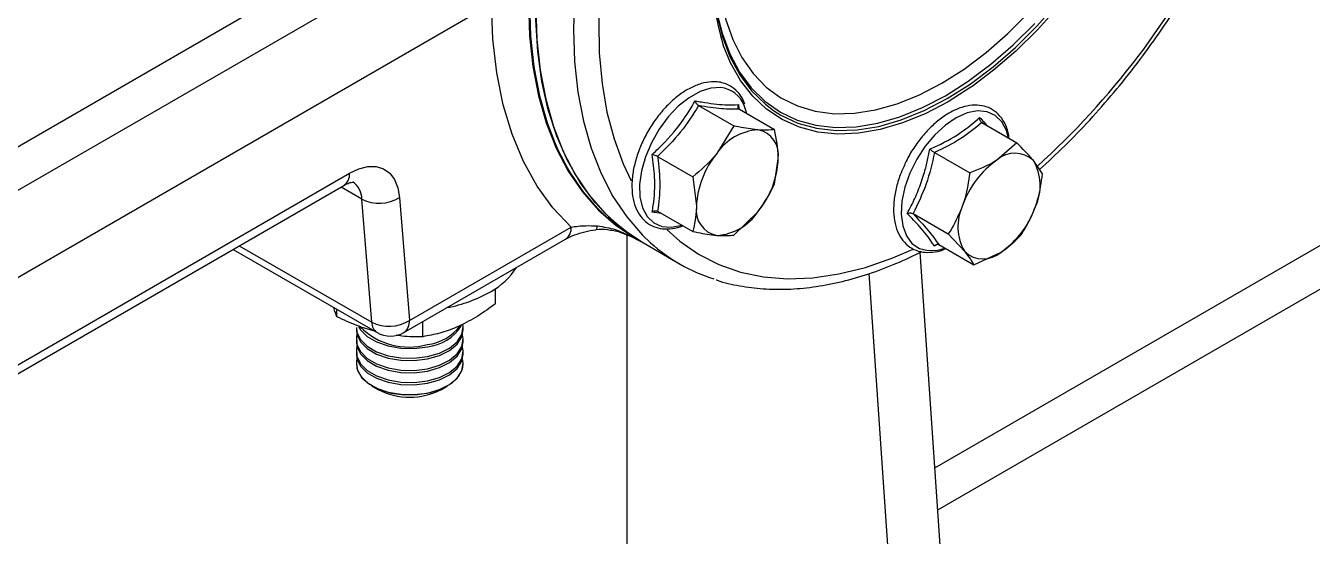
# Model space of a CAD drawing. Header units: millimetres. Extents: x 5847 to 9233, y 737 to 1578.
# Drawn here: x 8762.3 to 8899.3, y 855.6 to 909.9 of the extents above; entities that cross this region are included whole.
import ezdxf

# ---------------------------------------------------------------- set-up
doc = ezdxf.new("R2010")
doc.units = ezdxf.units.MM
doc.layers.get('0').update_dxf_attribs({"lineweight": 30})

msp = doc.modelspace()

# ---------------------------------------------------------------- linework, layer by layer
at = {"color": 7, "linetype": 'Continuous', "lineweight": 25}
for p, q in [((8742.168, 885.937), (8794.752, 916.293)), ((8796.763, 912.809), (8744.179, 882.453)), ((8744.179, 873.161), (8811.9, 912.256)), ((8833.942, 901.419), (8837.685, 899.258)), ((8838.187, 901.524), (8838.243, 901.082)), ((8838.3, 901.029), (8842.044, 898.868)), ((8837.685, 899.258), (8835.895, 896.322)), ((8864.107, 899.612), (8867.85, 897.451)), ((8859.081, 896.415), (8862.824, 894.254)), ((8867.85, 897.451), (8865.726, 895.628)), ((8829.584, 895.997), (8833.327, 893.836)), ((8842.044, 893.057), (8842.433, 895.738)), ((8870.585, 894.151), (8869.607, 895.576)), ((8744.179, 863.87), (8796.763, 894.226)), ((8833.327, 893.836), (8833.716, 890.705)), ((8743.59, 862.567), (8796.174, 892.923)), ((8799.13, 878.354), (8798.091, 891.458)), ((8802.107, 891.656), (8803.145, 878.552)), ((8829.584, 890.185), (8833.327, 888.024)), ((8837.685, 887.635), (8840.254, 890.121)), ((8856.789, 889.918), (8860.532, 887.757)), ((8803.145, 878.552), (8820.37, 888.496)), ((8802.556, 877.25), (8819.781, 887.194)), ((8826.319, 887.697), (8826.319, 845.468)), ((8826.686, 887.516), (8827.729, 887)), ((8827.248, 887.269), (8827.15, 887.318)), ((8827.221, 887.293), (8827.892, 886.906)), ((8827.892, 886.907), (8831.916, 884.585)), ((8859.414, 886.652), (8859.05, 886.468)), ((8859.524, 886.618), (8863.267, 884.457)), ((8860.532, 887.757), (8862.289, 885.882)), ((8784.368, 886.108), (8799.711, 877.25)), ((8861.248, 831.497), (8857.554, 885.807)), ((8863.267, 884.457), (8866.169, 885.83)), ((8855.884, 828.401), (8852.132, 883.553)), ((8812.332, 880.33), (8812.332, 881.949)), ((8795.435, 878.935), (8795.435, 879.718)), ((8804.582, 876.817), (8804.582, 878.419)), ((8797.496, 877.793), (8797.496, 877.548)), ((8808.876, 877.548), (8808.876, 877.793)), ((8797.496, 876.503), (8797.496, 876.257)), ((8808.876, 876.257), (8808.876, 876.503)), ((8797.496, 875.212), (8797.496, 874.967)), ((8808.876, 874.967), (8808.876, 875.212)), ((8797.496, 873.922), (8797.496, 873.9)), ((8808.876, 873.9), (8808.876, 873.922)), ((8799.162, 871.578), (8799.809, 871.205)), ((8806.563, 871.205), (8807.21, 871.578))]:
    msp.add_line(p, q, dxfattribs=at)
at = {"color": 8, "linetype": 'Continuous', "lineweight": 25}
for p, q in [((8859.115, 862.852), (8917.232, 896.402)), ((8798.091, 891.458), (8795.864, 892.744)), ((8859.419, 858.382), (8916.171, 891.144)), ((8785.033, 886.492), (8799.13, 878.354))]:
    msp.add_line(p, q, dxfattribs=at)
at = {"color": 7, "linetype": 'Continuous', "lineweight": 25, "flags": 128}
for points in [[(8827.221, 887.293), (8825.917, 888.122), (8823.973, 889.68), (8822.217, 891.515), (8820.661, 893.614), (8819.313, 895.966), (8818.181, 898.556), (8817.274, 901.367), (8816.596, 904.382), (8816.151, 907.584), (8815.943, 910.951), (8815.972, 914.464), (8816.239, 918.1), (8816.742, 921.838), (8817.477, 925.653), (8818.441, 929.524), (8819.626, 933.425), (8821.027, 937.333), (8822.633, 941.223), (8824.437, 945.072), (8826.425, 948.856), (8828.586, 952.552), (8830.907, 956.136), (8833.374, 959.587)], [(8828.094, 886.791), (8826.587, 887.735), (8824.644, 889.293), (8822.888, 891.127), (8821.331, 893.227), (8819.983, 895.579), (8818.852, 898.169), (8817.944, 900.98), (8817.266, 903.995), (8816.822, 907.197), (8816.614, 910.564), (8816.643, 914.077), (8816.91, 917.713), (8817.412, 921.451), (8818.148, 925.266), (8819.111, 929.137), (8820.297, 933.038), (8821.697, 936.946), (8823.304, 940.836), (8825.107, 944.685), (8827.096, 948.469), (8829.257, 952.165), (8831.578, 955.749), (8834.044, 959.2)], [(8885.706, 948.081), (8885.733, 947.703), (8885.792, 944.917), (8885.615, 942.001), (8885.204, 938.983), (8884.562, 935.89), (8883.696, 932.753), (8882.613, 929.599), (8881.324, 926.458), (8879.841, 923.36), (8878.177, 920.334), (8876.348, 917.408), (8874.372, 914.608), (8872.266, 911.963), (8870.051, 909.495), (8867.746, 907.228), (8865.374, 905.184), (8863.071, 903.46)], [(8836.202, 924.489), (8835.854, 922.55), (8835.493, 919.534), (8835.373, 916.629), (8835.493, 913.864), (8835.854, 911.265), (8836.451, 908.856), (8837.279, 906.662), (8838.33, 904.703), (8839.594, 902.998), (8841.058, 901.564), (8841.911, 900.917)], [(8820.37, 888.496), (8818.441, 890.524), (8816.741, 892.858), (8815.283, 895.481), (8814.076, 898.375), (8813.129, 901.522), (8812.448, 904.9), (8812.037, 908.486), (8811.9, 912.256)], [(8815.815, 912.315), (8815.935, 908.868), (8816.296, 905.582), (8816.894, 902.477), (8817.727, 899.572), (8818.788, 896.886), (8820.071, 894.436), (8821.569, 892.236), (8823.272, 890.3), (8825.169, 888.641), (8827.248, 887.269)], [(8815.926, 912.257), (8816.045, 908.833), (8816.401, 905.567), (8816.991, 902.479), (8817.813, 899.589), (8818.861, 896.914), (8820.128, 894.471), (8821.608, 892.274), (8823.29, 890.339), (8825.164, 888.675), (8827.219, 887.294), (8827.221, 887.293)], [(8816.598, 911.871), (8816.717, 908.446), (8817.072, 905.18), (8817.663, 902.093), (8818.485, 899.202), (8819.533, 896.528), (8820.8, 894.085), (8822.279, 891.888), (8823.961, 889.953), (8825.835, 888.289), (8827.89, 886.909), (8827.892, 886.907)], [(8839.074, 900.518), (8839.033, 900.706), (8838.796, 901.438)], [(8796.763, 894.226), (8797.752, 894.69), (8798.707, 894.927), (8799.596, 894.927), (8800.387, 894.69), (8801.054, 894.226), (8801.574, 893.548), (8801.929, 892.682), (8802.107, 891.656)], [(8797.496, 877.793), (8797.559, 877.309), (8797.944, 876.516), (8798.659, 875.804), (8799.658, 875.216), (8800.879, 874.791), (8802.245, 874.554), (8803.67, 874.52), (8805.064, 874.693)], [(8797.496, 877.548), (8797.559, 877.064), (8797.944, 876.271), (8798.659, 875.559), (8799.658, 874.971), (8800.879, 874.546), (8802.245, 874.309), (8803.67, 874.275), (8805.064, 874.448)], [(8797.569, 877.025), (8797.527, 876.842), (8797.559, 876.019), (8797.944, 875.226), (8798.659, 874.513), (8799.658, 873.926), (8800.879, 873.5), (8802.245, 873.263), (8803.67, 873.23), (8805.064, 873.402)], [(8797.73, 877.907), (8797.944, 877.562), (8798.659, 876.849), (8799.658, 876.262), (8800.879, 875.836), (8802.245, 875.599), (8803.67, 875.566), (8805.064, 875.738)], [(8805.064, 874.693), (8806.341, 875.06), (8807.419, 875.599), (8808.232, 876.275), (8808.727, 877.047), (8808.874, 877.866), (8808.848, 878.118)], [(8805.064, 874.448), (8806.341, 874.815), (8807.419, 875.353), (8808.232, 876.03), (8808.727, 876.802), (8808.876, 877.548)], [(8805.064, 873.402), (8806.341, 873.769), (8807.419, 874.308), (8808.232, 874.985), (8808.727, 875.757), (8808.874, 876.576), (8808.803, 877.025)], [(8797.496, 876.257), (8797.559, 875.773), (8797.944, 874.981), (8798.659, 874.268), (8799.658, 873.681), (8800.879, 873.255), (8802.245, 873.018), (8803.67, 872.985), (8805.064, 873.157)], [(8797.569, 875.735), (8797.527, 875.551), (8797.559, 874.728), (8797.944, 873.935), (8798.659, 873.223), (8799.658, 872.635), (8800.879, 872.21), (8802.245, 871.973), (8803.67, 871.939), (8805.064, 872.112)], [(8805.064, 873.157), (8806.341, 873.524), (8807.419, 874.063), (8808.232, 874.74), (8808.727, 875.512), (8808.876, 876.257)], [(8805.064, 872.112), (8806.341, 872.479), (8807.419, 873.018), (8808.232, 873.694), (8808.727, 874.466), (8808.874, 875.285), (8808.803, 875.735)], [(8797.496, 874.967), (8797.559, 874.483), (8797.944, 873.69), (8798.659, 872.978), (8799.658, 872.39), (8800.879, 871.965), (8802.245, 871.728), (8803.67, 871.694), (8805.064, 871.867)], [(8797.569, 874.444), (8797.527, 874.261), (8797.559, 873.438), (8797.944, 872.645), (8798.659, 871.932), (8799.658, 871.345), (8800.879, 870.919), (8802.245, 870.682), (8803.67, 870.649), (8805.064, 870.821)], [(8805.064, 871.867), (8806.341, 872.234), (8807.419, 872.772), (8808.232, 873.449), (8808.727, 874.221), (8808.876, 874.967)], [(8805.064, 870.821), (8806.341, 871.188), (8807.419, 871.727), (8808.232, 872.404), (8808.727, 873.176), (8808.874, 873.995), (8808.803, 874.444)], [(8797.496, 873.9), (8797.622, 873.213), (8798.093, 872.436), (8798.884, 871.751), (8799.945, 871.201), (8801.21, 870.82), (8802.599, 870.633), (8804.025, 870.652), (8805.398, 870.874), (8806.632, 871.287), (8807.65, 871.863), (8808.387, 872.568), (8808.797, 873.357), (8808.876, 873.9)]]:
    msp.add_lwpolyline(points, dxfattribs=at)
at = {"color": 8, "linetype": 'Continuous', "lineweight": 25, "flags": 128}
for points in [[(8826.824, 929.827), (8826.5, 928.821), (8825.409, 925.015), (8824.539, 921.247), (8823.897, 917.541), (8823.487, 913.92), (8823.31, 910.407), (8823.369, 907.025), (8823.663, 903.794), (8824.19, 900.736), (8824.946, 897.869), (8825.927, 895.212), (8826.775, 893.427)], [(8836.645, 924.738), (8836.528, 924.103), (8836.114, 921.152), (8835.936, 918.304), (8835.995, 915.585), (8836.292, 913.025), (8836.822, 910.646), (8837.581, 908.475), (8838.562, 906.531), (8839.754, 904.835), (8841.146, 903.403), (8842.724, 902.249), (8844.472, 901.385), (8846.373, 900.82), (8848.407, 900.559), (8850.555, 900.604), (8852.796, 900.956), (8855.107, 901.611), (8857.465, 902.561), (8859.846, 903.799)], [(8820.74, 913.11), (8820.621, 909.548), (8820.74, 906.124), (8821.096, 902.858), (8821.686, 899.77), (8822.508, 896.88), (8823.556, 894.205), (8824.823, 891.762), (8826.302, 889.566), (8827.984, 887.63), (8828.835, 886.819)], [(8841.911, 900.917), (8842.708, 900.413), (8844.53, 899.559), (8846.504, 899.008), (8848.612, 898.765), (8850.834, 898.835), (8853.148, 899.214), (8855.532, 899.901), (8857.963, 900.888), (8860.418, 902.166), (8862.873, 903.723), (8865.305, 905.543), (8867.689, 907.609), (8870.003, 909.901), (8872.225, 912.397)], [(8859.846, 903.799), (8862.227, 905.311), (8864.585, 907.082), (8866.896, 909.096), (8869.137, 911.331)], [(8835.923, 911.144), (8836.443, 909.119), (8837.265, 906.941), (8838.309, 904.996), (8839.563, 903.303), (8841.017, 901.879), (8842.656, 900.737), (8844.464, 899.888), (8846.424, 899.341), (8848.517, 899.101), (8850.723, 899.169), (8853.021, 899.547), (8855.388, 900.228), (8857.801, 901.208), (8860.239, 902.477)], [(8860.239, 902.477), (8862.676, 904.022), (8865.09, 905.829), (8867.457, 907.881), (8869.755, 910.156)], [(8860.517, 901.836), (8858.076, 900.563), (8855.659, 899.575), (8853.287, 898.881), (8850.983, 898.487), (8848.767, 898.397), (8846.661, 898.612), (8844.685, 899.129), (8842.856, 899.944), (8841.193, 901.049), (8839.709, 902.434), (8838.42, 904.087), (8837.338, 905.991), (8836.568, 907.848)], [(8836.308, 903.342), (8835.244, 903.28), (8834.104, 902.916), (8832.937, 902.265), (8831.789, 901.353), (8830.709, 900.219), (8829.739, 898.908), (8828.921, 897.474), (8828.287, 895.976), (8827.863, 894.475), (8827.667, 893.033), (8827.706, 891.708), (8827.979, 890.555), (8828.476, 889.622), (8829.175, 888.945), (8830.048, 888.554), (8831.059, 888.463), (8832.167, 888.678), (8832.185, 888.684)], [(8863.071, 903.46), (8862.957, 903.381), (8860.517, 901.836)], [(8866.959, 897.965), (8866.741, 898.766), (8866.244, 899.699), (8865.545, 900.376), (8864.672, 900.767), (8863.661, 900.857), (8862.553, 900.642), (8861.394, 900.132), (8860.23, 899.347), (8859.111, 898.318), (8858.08, 897.089), (8857.182, 895.709), (8856.452, 894.236), (8855.92, 892.729), (8855.609, 891.25), (8855.53, 889.859), (8855.688, 888.614), (8856.075, 887.566), (8856.676, 886.757), (8857.466, 886.22), (8858.413, 885.978), (8859.478, 886.041), (8860.187, 886.235)], [(8822.991, 888.218), (8823.03, 888.234), (8823.093, 888.305), (8823.147, 888.432), (8823.19, 888.612)], [(8830.601, 888.202), (8831.957, 886.994), (8833.942, 885.608), (8836.096, 884.508), (8838.404, 883.702), (8840.852, 883.196), (8843.425, 882.992), (8846.105, 883.092), (8848.876, 883.495), (8851.721, 884.199), (8854.622, 885.198), (8856.804, 886.13)]]:
    msp.add_lwpolyline(points, dxfattribs=at)
at = {"color": 7, "linetype": 'Continuous', "lineweight": 25}
for centre, radius, start, end in [((8867.181, 917.05), 31.966, 166.37968, 196.7301), ((8840.59, 893.222), 5.626, 93.42954, 146.56509), ((8839.757, 896.173), 2.711, 350.74812, 79.45322), ((8843.167, 890.27), 9.461, 140.22793, 177.36071), ((8867.639, 893.497), 2.863, 46.56811, 131.90246), ((8832.982, 896.173), 9.461, 320.22793, 357.36071), ((8871.238, 887.662), 9.686, 124.68159, 161.21932), ((8865.099, 892.918), 5.233, 334.64951, 30.52517), ((8799.925, 895.096), 4.074, 243.25631, 302.39049), ((8836.391, 890.27), 2.711, 170.74812, 259.45322), ((8866.797, 888.54), 5.233, 154.64951, 210.52517), ((8860.657, 893.796), 9.686, 304.68159, 341.21932), ((8835.559, 893.221), 5.626, 273.42954, 326.56509), ((8841.091, 900.478), 18.351, 228.09881, 252.45162), ((8864.257, 887.961), 2.863, 226.56811, 311.90246), ((8808.171, 888.278), 7.587, 298.96943, 327.26976), ((8804.347, 894.728), 15.083, 280.75943, 299.81086), ((8800.963, 881.992), 4.074, 243.25631, 302.39049), ((8803.097, 883.055), 7.34, 224.86625, 285.54873), ((8801.134, 879.714), 2.845, 240.00269, 299.99731), ((8804.543, 880.605), 4.895, 276.11415, 327.86885), ((8804.464, 881.056), 5.109, 276.74696, 323.2135), ((8803.186, 877.594), 7.227, 242.13758, 297.86242)]:
    msp.add_arc(centre, radius, start, end, dxfattribs=at)
at = {"color": 8, "linetype": 'Continuous', "lineweight": 25}
for centre, radius, start, end in [((8812.558, 958.54), 85.691, 312.08617, 333.38618), ((8836.015, 900.381), 2.975, 20.80682, 84.33221), ((8795.369, 894.072), 1.402, 305.01333, 6.29885), ((8795.886, 891.472), 2.205, 359.63725, 56.06029), ((8818.976, 888.342), 1.402, 305.01333, 6.29885), ((8800.454, 878.346), 1.324, 179.64951, 235.89625), ((8801.751, 878.398), 1.402, 305.01333, 6.29885)]:
    msp.add_arc(centre, radius, start, end, dxfattribs=at)
at = {"color": 7, "linetype": 'Continuous', "lineweight": 25}
for points, knots in [([(8870.264, 894.618), (8871.16, 895.441), (8872.975, 897.108), (8875.616, 899.861), (8878.194, 902.795), (8880.666, 905.891), (8883.021, 909.126), (8885.249, 912.483), (8887.32, 915.951), (8888.743, 918.494), (8889.422, 919.893), (8889.515, 920.085)], [0, 0, 0, 0, 0.1200295, 0.2430667, 0.3660406, 0.4889613, 0.6118407, 0.7346919, 0.8575284, 0.980364, 1, 1, 1, 1]), ([(8838.86, 901.584), (8838.845, 901.639), (8838.725, 902.077), (8838.283, 902.719), (8837.542, 903.439), (8836.714, 903.822), (8835.961, 903.964), (8835.165, 903.974), (8834.214, 903.801), (8833.066, 903.331), (8831.913, 902.606), (8830.795, 901.65), (8829.757, 900.501), (8828.832, 899.201), (8828.052, 897.796), (8827.445, 896.333), (8827.03, 894.861), (8826.826, 893.429), (8826.844, 892.082), (8827.092, 890.868), (8827.569, 889.836), (8828.26, 889.035), (8829.124, 888.507), (8830.105, 888.255), (8831.167, 888.308), (8831.905, 888.444), (8832.281, 888.627), (8832.282, 888.628)], [0, 0, 0, 0, 0.0064576, 0.0519302, 0.0962354, 0.1392628, 0.1692726, 0.1937396, 0.2375877, 0.2822027, 0.3274839, 0.3729064, 0.4182547, 0.4635272, 0.5087723, 0.5540492, 0.5994075, 0.6449164, 0.6906306, 0.7365323, 0.7822402, 0.8270342, 0.8704536, 0.913146, 0.9560121, 0.9999335, 1, 1, 1, 1]), ([(8828.998, 896.22), (8829.228, 896.433), (8830.383, 897.505), (8832.051, 899.367), (8833.135, 901.173), (8833.593, 901.935)], [0, 0, 0, 0, 0.1257521, 0.6310579, 1, 1, 1, 1]), ([(8833.593, 901.935), (8833.821, 901.893), (8834.965, 901.683), (8836.625, 901.47), (8837.724, 901.508), (8838.187, 901.524)], [0, 0, 0, 0, 0.1257521, 0.6310579, 1, 1, 1, 1]), ([(8833.942, 901.419), (8833.905, 901.445), (8833.831, 901.497), (8833.73, 901.624), (8833.647, 901.771), (8833.607, 901.88), (8833.593, 901.934), (8833.593, 901.935)], [0, 0, 0, 0, 0.2361399, 0.4713108, 0.7323209, 0.9932871, 1, 1, 1, 1]), ([(8833.942, 901.419), (8833.341, 900.464), (8832.119, 898.523), (8830.438, 896.848), (8829.584, 895.997)], [0, 0, 0, 0, 0.4922071, 1, 1, 1, 1]), ([(8838.3, 901.029), (8837.699, 901.027), (8836.478, 901.024), (8834.796, 901.286), (8833.942, 901.419)], [0, 0, 0, 0, 0.4922071, 1, 1, 1, 1]), ([(8838.3, 901.029), (8838.267, 901.055), (8838.2, 901.106), (8838.15, 901.229), (8838.142, 901.37), (8838.167, 901.472), (8838.187, 901.523), (8838.187, 901.524)], [0, 0, 0, 0, 0.2361399, 0.4713108, 0.7323209, 0.9932871, 1, 1, 1, 1]), ([(8867.023, 897.929), (8867.013, 898.042), (8866.967, 898.588), (8866.654, 899.417), (8866.082, 900.349), (8865.296, 901.018), (8864.369, 901.408), (8863.346, 901.516), (8862.253, 901.355), (8861.113, 900.926), (8859.957, 900.237), (8858.833, 899.314), (8857.777, 898.191), (8856.842, 896.909), (8856.171, 895.798), (8855.886, 895.115), (8855.803, 894.917)], [0, 0, 0, 0, 0.0213359, 0.102425, 0.1825936, 0.2605641, 0.3364149, 0.411769, 0.4883548, 0.5669582, 0.6468827, 0.727174, 0.8073499, 0.8873844, 0.9673552, 1, 1, 1, 1]), ([(8840.254, 898.838), (8840.071, 898.857), (8839.314, 898.934), (8838.387, 899.118), (8837.685, 899.258)], [0, 0, 0, 0, 0.2418514, 1, 1, 1, 1]), ([(8858.584, 896.795), (8858.842, 896.911), (8860.139, 897.49), (8862.041, 898.556), (8863.336, 899.688), (8863.882, 900.165)], [0, 0, 0, 0, 0.1257521, 0.6310579, 1, 1, 1, 1]), ([(8864.107, 899.612), (8863.397, 899.022), (8861.953, 897.823), (8860.048, 896.889), (8859.081, 896.415)], [0, 0, 0, 0, 0.4922071, 1, 1, 1, 1]), ([(8864.107, 899.612), (8864.072, 899.638), (8864.002, 899.692), (8863.928, 899.827), (8863.884, 899.986), (8863.878, 900.105), (8863.882, 900.164), (8863.882, 900.165)], [0, 0, 0, 0, 0.2361399, 0.4713108, 0.7323209, 0.9932871, 1, 1, 1, 1]), ([(8842.044, 898.868), (8841.936, 898.853), (8841.455, 898.784), (8840.779, 898.814), (8840.254, 898.838)], [0, 0, 0, 0, 0.2237133, 1, 1, 1, 1]), ([(8842.433, 895.738), (8842.432, 895.807), (8842.427, 896.791), (8842.228, 897.867), (8842.044, 898.868)], [0, 0, 0, 0, 0.07021477, 1, 1, 1, 1]), ([(8828.998, 890.093), (8829.039, 890.327), (8829.242, 891.497), (8829.36, 893.508), (8829.106, 895.415), (8828.998, 896.22)], [0, 0, 0, 0, 0.1257521, 0.6310579, 1, 1, 1, 1]), ([(8829.584, 895.997), (8829.543, 896.019), (8829.462, 896.062), (8829.309, 896.125), (8829.151, 896.179), (8829.048, 896.208), (8828.999, 896.219), (8828.998, 896.22)], [0, 0, 0, 0, 0.2361399, 0.4713108, 0.7323209, 0.9932871, 1, 1, 1, 1]), ([(8835.895, 896.322), (8835.843, 896.258), (8835.102, 895.346), (8834.182, 894.563), (8833.327, 893.836)], [0, 0, 0, 0, 0.07021477, 1, 1, 1, 1]), ([(8856.168, 889.947), (8856.308, 890.209), (8856.73, 890.995), (8857.364, 892.372), (8857.921, 893.96), (8858.315, 895.446), (8858.494, 896.345), (8858.584, 896.795)], [0, 0, 0, 0, 0.125643, 0.3771428, 0.6311917, 0.8151948, 1, 1, 1, 1]), ([(8859.081, 896.415), (8858.819, 895.284), (8858.286, 892.985), (8857.293, 890.951), (8856.789, 889.918)], [0, 0, 0, 0, 0.4922071, 1, 1, 1, 1]), ([(8858.584, 896.795), (8858.585, 896.795), (8858.62, 896.76), (8858.7, 896.689), (8858.83, 896.585), (8858.963, 896.487), (8859.042, 896.439), (8859.081, 896.415)], [0, 0, 0, 0, 0.0067129, 0.2676791, 0.5286892, 0.7638601, 1, 1, 1, 1]), ([(8869.607, 895.576), (8869.574, 895.615), (8869.107, 896.176), (8868.456, 896.837), (8867.85, 897.451)], [0, 0, 0, 0, 0.0702148, 1, 1, 1, 1]), ([(8829.584, 895.997), (8829.697, 894.978), (8829.929, 892.907), (8829.7, 891.102), (8829.584, 890.185)], [0, 0, 0, 0, 0.4922071, 1, 1, 1, 1]), ([(8855.803, 894.917), (8855.673, 894.632), (8855.322, 893.865), (8854.958, 892.586), (8854.715, 891.147), (8854.701, 889.784), (8854.914, 888.547), (8855.357, 887.485), (8856.018, 886.646), (8856.859, 886.075), (8857.826, 885.783), (8858.876, 885.788), (8859.698, 885.933), (8860.163, 886.153), (8860.254, 886.196)], [0, 0, 0, 0, 0.0554463, 0.14924981, 0.24334409, 0.33785106, 0.43277037, 0.52747309, 0.62052704, 0.7107549, 0.79913971, 0.8876151, 0.97811206, 1, 1, 1, 1]), ([(8865.726, 895.628), (8865.667, 895.59), (8864.812, 895.054), (8863.782, 894.639), (8862.824, 894.254)], [0, 0, 0, 0, 0.0702148, 1, 1, 1, 1]), ([(8862.824, 894.254), (8862.695, 893.351), (8862.525, 892.16), (8862.157, 891.05), (8862.068, 890.781)], [0, 0, 0, 0, 0.7581486, 1, 1, 1, 1]), ([(8869.828, 890.677), (8869.917, 890.946), (8870.286, 892.056), (8870.456, 893.248), (8870.585, 894.151)], [0, 0, 0, 0, 0.2418514, 1, 1, 1, 1]), ([(8796.174, 892.923), (8796.282, 892.982), (8796.594, 893.15), (8796.985, 893.271), (8797.188, 893.271), (8797.172, 893.274), (8797.166, 893.275)], [0, 0, 0, 0, 0.17629956, 0.50629713, 0.84208159, 1, 1, 1, 1]), ([(8840.254, 890.121), (8840.305, 890.185), (8841.035, 891.104), (8841.558, 892.116), (8842.044, 893.057)], [0, 0, 0, 0, 0.07021477, 1, 1, 1, 1]), ([(8833.716, 890.705), (8833.716, 890.637), (8833.71, 889.659), (8833.511, 888.812), (8833.327, 888.024)], [0, 0, 0, 0, 0.07021477, 1, 1, 1, 1]), ([(8862.068, 890.781), (8861.719, 889.955), (8861.27, 888.89), (8860.667, 887.964), (8860.532, 887.757)], [0, 0, 0, 0, 0.7762867, 1, 1, 1, 1]), ([(8868.293, 887.654), (8868.428, 887.861), (8869.03, 888.786), (8869.479, 889.851), (8869.828, 890.677)], [0, 0, 0, 0, 0.2237133, 1, 1, 1, 1]), ([(8828.998, 890.093), (8828.999, 890.094), (8829.048, 890.128), (8829.151, 890.186), (8829.309, 890.23), (8829.462, 890.236), (8829.543, 890.202), (8829.584, 890.185)], [0, 0, 0, 0, 0.0067129, 0.2676791, 0.5286892, 0.7638601, 1, 1, 1, 1]), ([(8856.168, 889.947), (8856.169, 889.947), (8856.223, 889.964), (8856.336, 889.988), (8856.505, 889.995), (8856.666, 889.974), (8856.748, 889.937), (8856.789, 889.918)], [0, 0, 0, 0, 0.0067129, 0.2676791, 0.5286892, 0.7638601, 1, 1, 1, 1]), ([(8859.05, 886.468), (8858.971, 886.592), (8858.572, 887.217), (8857.715, 888.337), (8856.627, 889.469), (8856.168, 889.947)], [0, 0, 0, 0, 0.1257521, 0.6310579, 1, 1, 1, 1]), ([(8856.789, 889.918), (8857.352, 889.311), (8858.494, 888.078), (8859.177, 887.109), (8859.524, 886.618)], [0, 0, 0, 0, 0.4922071, 1, 1, 1, 1]), ([(8819.785, 887.193), (8819.807, 887.207), (8820.066, 887.367), (8820.732, 887.664), (8821.785, 888.019), (8822.599, 888.15), (8822.994, 888.213)], [0, 0, 0, 0, 0.0298992, 0.3541117, 0.6862069, 1, 1, 1, 1]), ([(8820.37, 888.496), (8820.87, 888.561), (8821.721, 888.671), (8822.761, 888.629), (8823.19, 888.612)], [0, 0, 0, 0, 0.587643, 1, 1, 1, 1]), ([(8822.991, 888.216), (8823.01, 888.219), (8823.415, 888.289), (8824.293, 888.243), (8825.528, 888.014), (8826.316, 887.675), (8826.686, 887.516)], [0, 0, 0, 0, 0.015448, 0.3294332, 0.6855504, 1, 1, 1, 1]), ([(8833.327, 888.024), (8834.029, 887.885), (8834.955, 887.701), (8835.712, 887.623), (8835.895, 887.605)], [0, 0, 0, 0, 0.7581486, 1, 1, 1, 1]), ([(8835.895, 887.605), (8836.42, 887.581), (8837.097, 887.55), (8837.578, 887.619), (8837.685, 887.635)], [0, 0, 0, 0, 0.7762867, 1, 1, 1, 1]), ([(8859.05, 886.468), (8859.051, 886.469), (8859.083, 886.511), (8859.157, 886.584), (8859.279, 886.648), (8859.407, 886.666), (8859.485, 886.634), (8859.524, 886.618)], [0, 0, 0, 0, 0.0067129, 0.2676791, 0.5286892, 0.7638601, 1, 1, 1, 1]), ([(8866.169, 885.83), (8866.228, 885.869), (8867.072, 886.412), (8867.705, 887.055), (8868.293, 887.654)], [0, 0, 0, 0, 0.0702148, 1, 1, 1, 1]), ([(8835.807, 882.879), (8835.848, 882.864), (8836.646, 882.559), (8838.318, 882.216), (8840.818, 881.874), (8843.432, 881.837), (8846.131, 882.069), (8848.905, 882.581), (8851.737, 883.36), (8854.611, 884.436), (8856.601, 885.292), (8857.627, 885.846), (8857.686, 885.878)], [0, 0, 0, 0, 0.0064963, 0.127522, 0.2490592, 0.3713142, 0.4943543, 0.618123, 0.7424843, 0.8672714, 0.9923263, 1, 1, 1, 1]), ([(8862.289, 885.882), (8862.321, 885.843), (8862.777, 885.289), (8863.031, 884.858), (8863.267, 884.457)], [0, 0, 0, 0, 0.07021477, 1, 1, 1, 1]), ([(8795.435, 878.935), (8795.377, 879.07), (8795.268, 879.323), (8795.154, 879.724), (8795.101, 879.911)], [0, 0, 0, 0, 0.533916, 1, 1, 1, 1]), ([(8812.332, 880.33), (8811.703, 879.871), (8810.433, 878.944), (8809.119, 878.284), (8808.457, 877.951)], [0, 0, 0, 0, 0.495458, 1, 1, 1, 1]), ([(8799.428, 877.413), (8798.801, 877.597), (8797.448, 877.992), (8796.138, 878.606), (8795.435, 878.935)], [0, 0, 0, 0, 0.4635025, 1, 1, 1, 1]), ([(8804.582, 876.817), (8803.841, 876.8), (8802.904, 876.779), (8801.934, 876.946), (8801.73, 876.981)], [0, 0, 0, 0, 0.7893987, 1, 1, 1, 1]), ([(8808.457, 877.951), (8808.365, 877.91), (8807.669, 877.6), (8806.358, 877.142), (8805.177, 876.926), (8804.582, 876.817)], [0, 0, 0, 0, 0.07009, 0.5307844, 1, 1, 1, 1])]:
    msp.add_open_spline(points, degree=3, knots=knots, dxfattribs=at)
at = {"color": 8, "linetype": 'Continuous', "lineweight": 25}
for points, knots in [([(8863.882, 900.165), (8864.043, 899.993), (8864.335, 899.682), (8864.564, 899.411), (8864.666, 899.289)], [0, 0, 0, 0, 0.55322275, 1, 1, 1, 1]), ([(8830.011, 889.939), (8830.007, 889.939), (8829.689, 889.98), (8829.341, 890.037), (8828.998, 890.093)], [0, 0, 0, 0, 0.0113179, 1, 1, 1, 1]), ([(8823.19, 888.612), (8823.825, 888.512), (8825.039, 888.322), (8826.132, 887.785), (8826.653, 887.528)], [0, 0, 0, 0, 0.523426, 1, 1, 1, 1])]:
    msp.add_open_spline(points, degree=3, knots=knots, dxfattribs=at)

doc.saveas('drawing.dxf')
